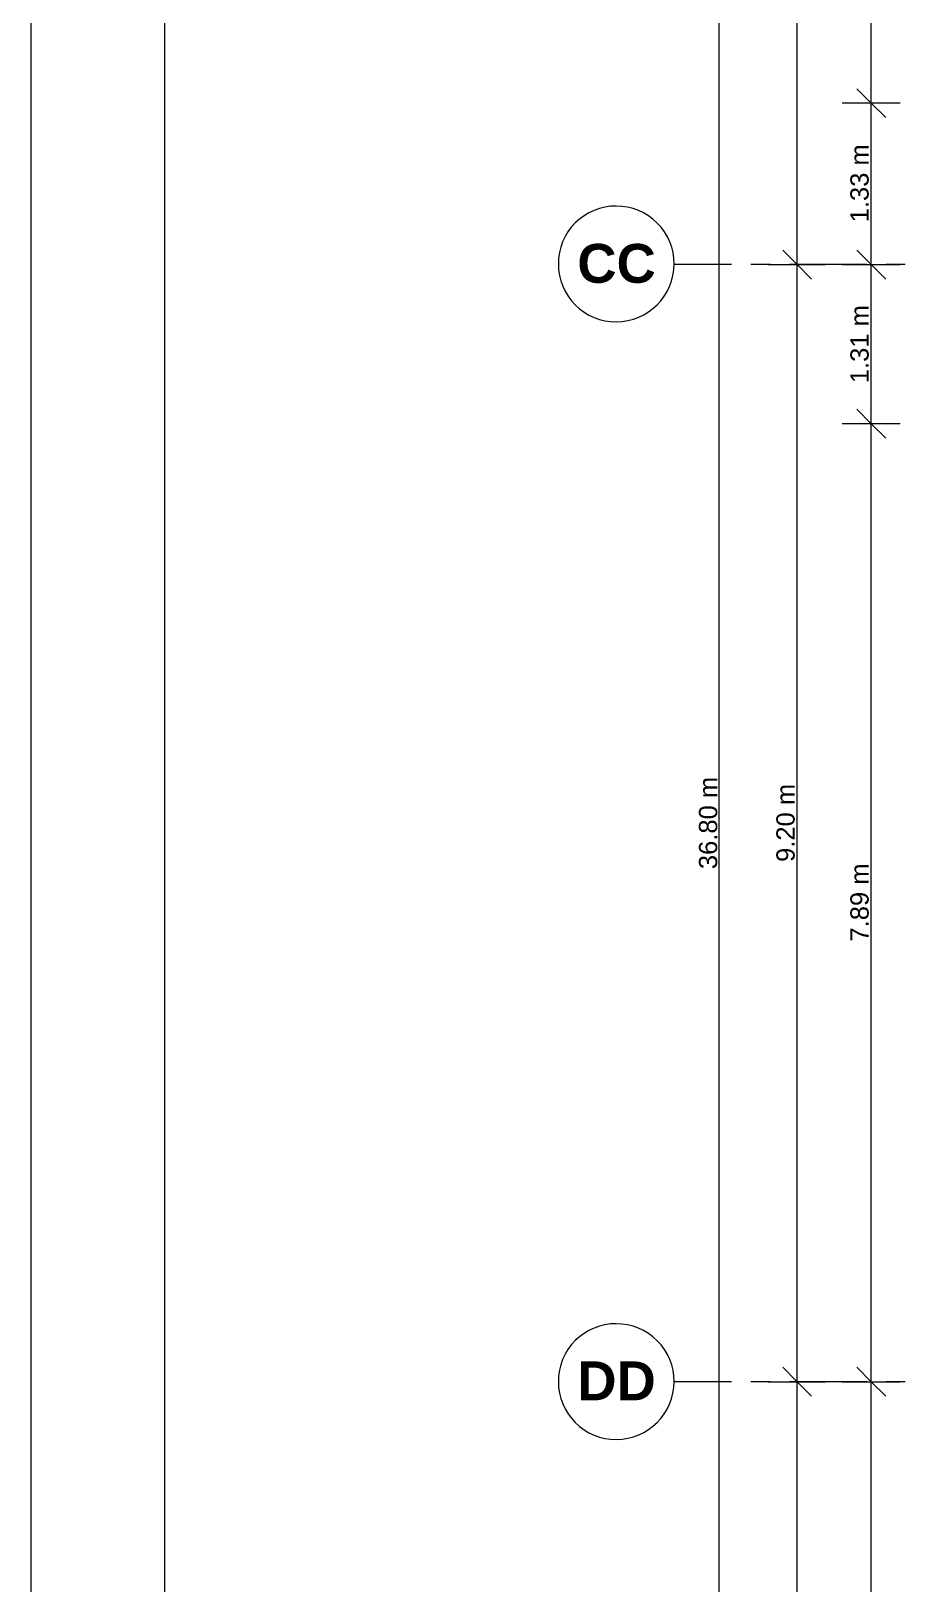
# Model space of a CAD drawing. Header units: metres. Extents: x 98 to 337, y -7 to 53.
# Drawn here: x 98.11 to 105.38, y 24.19 to 36.97 of the extents above; entities that cross this region are included whole.
import ezdxf

# ---------------------------------------------------------------- set-up
doc = ezdxf.new("R2010")
doc.units = ezdxf.units.M
doc.layers.add('PDF_Geometry', color=7, linetype='Continuous', lineweight=0, true_color=0xaaaaaa)
doc.layers.add('PDF_Text', color=7, linetype='Continuous', lineweight=0)
doc.styles.add('PDF Helvetica', font='')
doc.styles.add('PDF Helvetica Bold', font='')
doc.styles.get('PDF Helvetica').set_extended_font_data('Helvetica')
doc.styles.get('PDF Helvetica Bold').set_extended_font_data('Helvetica', bold=True)

msp = doc.modelspace()

# ---------------------------------------------------------------- linework, layer by layer
at = {"layer": 'PDF_Geometry', "color": 7, "lineweight": 0}
msp.add_lwpolyline([(188.079, 53.399), (188.079, -6.58), (98.108, -6.58), (98.108, 53.399)], close=True, dxfattribs=at)
for points in [[(187.602, 52.588), (99.207, 52.588), (99.207, -5.916), (187.602, -5.916)], [(103.771, 11.816), (103.771, 49.079)], [(104.412, 11.816), (104.412, 16.655), (104.412, 25.85), (104.412, 35.046), (104.412, 44.241), (104.412, 49.079)], [(105.022, 16.192), (105.26, 16.192), (105.022, 16.192), (104.783, 16.192), (105.022, 16.192), (105.022, 16.655), (105.022, 18.254), (105.022, 19.953), (105.022, 21.658), (105.022, 25.85), (105.022, 33.735), (105.022, 35.046), (105.022, 36.374), (105.022, 40.988), (105.022, 42.642), (105.022, 44.241), (105.022, 48.09), (105.022, 49.079)], [(104.293, 25.969), (104.412, 25.85), (104.531, 25.731)], [(104.902, 25.969), (105.022, 25.85), (105.141, 25.731)], [(104.174, 25.85), (104.412, 25.85), (104.646, 25.85)], [(104.783, 25.85), (105.022, 25.85), (105.26, 25.85)]]:
    msp.add_lwpolyline(points, dxfattribs=at)
at = {"layer": 'PDF_Geometry', "lineweight": 0}
for points in [[(104.902, 36.493), (105.022, 36.374), (105.141, 36.255)], [(105.26, 36.374), (105.022, 36.374), (104.783, 36.374)], [(104.293, 35.165), (104.412, 35.046), (104.531, 34.926)], [(104.902, 35.165), (105.022, 35.046), (105.141, 34.926)], [(103.871, 35.046), (103.4, 35.046)], [(104.192, 35.046), (104.032, 35.046)], [(104.174, 35.046), (104.412, 35.046), (104.646, 35.046)], [(104.985, 35.046), (104.348, 35.046)], [(104.783, 35.046), (105.022, 35.046), (105.26, 35.046)], [(105.301, 35.046), (105.145, 35.046)], [(104.902, 33.854), (105.022, 33.735), (105.141, 33.616)], [(105.26, 33.735), (105.022, 33.735), (104.783, 33.735)], [(103.871, 25.85), (103.4, 25.85)], [(104.192, 25.85), (104.032, 25.85)], [(104.985, 25.85), (104.348, 25.85)], [(105.301, 25.85), (105.145, 25.85)]]:
    msp.add_lwpolyline(points, dxfattribs=at)
for points in [[(102.923, 35.527, 0.41824), (102.447, 35.05, 0.414606), (102.923, 34.574, 0.411021), (103.4, 35.05, 0.414664)], [(102.923, 26.327, 0.41824), (102.447, 25.85, 0.414634), (102.923, 25.374, 0.41105), (103.4, 25.85, 0.414664)]]:
    msp.add_lwpolyline(points, format="xyb", close=True, dxfattribs=at)

# ---------------------------------------------------------------- texts
at = {"layer": 'PDF_Text', "lineweight": 0, "char_height": 0.1505, "attachment_point": 4, "rotation": 90, "style": 'PDF Helvetica'}
for s, insert in [('1.33 m', (104.926, 35.393)), ('1.31 m', (104.926, 34.069)), ('36.80 m', (103.68, 30.069)), ('9.20 m', (104.317, 30.128)), ('7.89 m', (104.926, 29.473))]:
    msp.add_mtext(s, dxfattribs=dict(at, insert=insert))
at = {"layer": 'PDF_Text', "lineweight": 0, "insert": (102.603, 35.053), "char_height": 0.3201, "attachment_point": 4, "style": 'PDF Helvetica Bold'}
msp.add_mtext('CC', dxfattribs=at)
at = {"layer": 'PDF_Text', "color": 253, "lineweight": 0, "true_color": 0xaaaaaa, "insert": (102.603, 25.857), "char_height": 0.3201, "attachment_point": 4, "style": 'PDF Helvetica Bold'}
msp.add_mtext('DD', dxfattribs=at)

doc.saveas('drawing.dxf')
